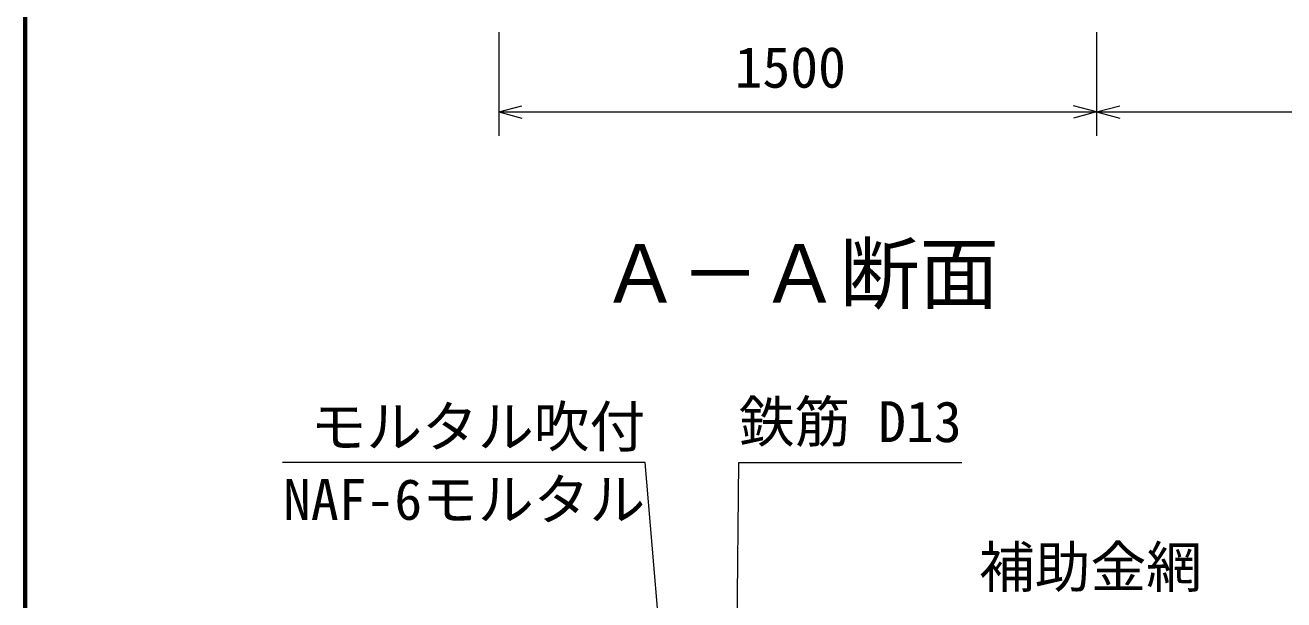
# Model space of a CAD drawing. Units: millimetres, scale not verified. Extents: x 400 to 16400, y 400 to 11650.
# Drawn here: x 400 to 3559, y 2712 to 4153 of the extents above; entities that cross this region are included whole.
import ezdxf
from ezdxf.enums import TextEntityAlignment as Align

# ---------------------------------------------------------------- set-up
doc = ezdxf.new("R2010")
doc.units = ezdxf.units.MM
doc.header["$LTSCALE"] = 40
for name, color, linetype, lineweight in [('C-STR-DIM', 1, 'Continuous', 13), ('C-STR-HTXT', 1, 'Continuous', 13), ('C-TTL', 2, 'Continuous', 70)]:
    doc.layers.add(name, color=color, linetype=linetype, lineweight=lineweight)
doc.layers.add('C-TTL-FRAM', color=7, linetype='Continuous')
doc.styles.add('ＭＳ ゴシック', font='')
doc.styles.get('ＭＳ ゴシック').set_extended_font_data('MS Gothic')

msp = doc.modelspace()

# ---------------------------------------------------------------- linework, layer by layer
at = {"layer": 'C-STR-DIM'}
for p, q in [((1588.68, 4135.67), (1588.68, 3875.67)), ((3088.68, 4135.67), (3088.68, 3875.67)), ((1588.68, 3935.67), (1646.64, 3951.2)), ((3088.68, 3935.67), (3030.73, 3951.2)), ((3088.68, 3935.67), (3146.64, 3951.2)), ((1588.68, 3935.67), (1646.64, 3920.14)), ((1588.68, 3935.67), (3088.68, 3935.67)), ((1588.68, 3935.67), (3088.68, 3935.67)), ((1588.68, 3935.67), (3088.68, 3935.67)), ((3088.68, 3935.67), (3030.73, 3920.14)), ((3088.68, 3935.67), (3146.64, 3920.14)), ((3088.68, 3935.67), (4588.68, 3935.67)), ((3088.68, 3935.67), (4588.68, 3935.67)), ((3088.68, 3935.67), (4588.68, 3935.67))]:
    msp.add_line(p, q, dxfattribs=at)
at = {"layer": 'C-STR-HTXT'}
for p, q in [((1955.97, 3056.64), (1045.97, 3056.64)), ((1999.11, 2551.22), (1955.97, 3056.64)), ((2182.59, 2295.42), (2190.9, 3057.03)), ((2190.9, 3057.03), (2750.9, 3057.03))]:
    msp.add_line(p, q, dxfattribs=at)
at = {"layer": 'C-TTL'}
msp.add_lwpolyline([(400, 400), (16400, 400), (16400, 11480), (400, 11480)], close=True, dxfattribs=at)

# ---------------------------------------------------------------- texts
at = {"layer": 'C-STR-DIM', "color": 7, "style": 'ＭＳ ゴシック'}
msp.add_text('1500', height=102.6, dxfattribs=at).set_placement((2180.38, 3965.67), align=Align.BOTTOM_LEFT)
for s, p in [('モルタル吹付', (1955.97, 3146.64)), ('NAF-6モルタル', (1955.97, 2964.19))]:
    msp.add_text(s, height=102.6, dxfattribs=at).set_placement(p, align=Align.MIDDLE_RIGHT)
at = {"layer": 'C-STR-HTXT', "color": 7, "style": 'ＭＳ ゴシック'}
for s, p in [('鉄筋 D13', (2190.9, 3077.03)), ('補助金網', (2793.44, 2712.74))]:
    msp.add_text(s, height=102.6, dxfattribs=at).set_placement(p, align=Align.BOTTOM_LEFT)
at = {"layer": 'C-TTL-FRAM', "style": 'ＭＳ ゴシック'}
msp.add_text('Ａ－Ａ断面', height=146.6, dxfattribs=at).set_placement((1844.12, 3530.48), align=Align.MIDDLE_LEFT)

doc.saveas('drawing.dxf')
